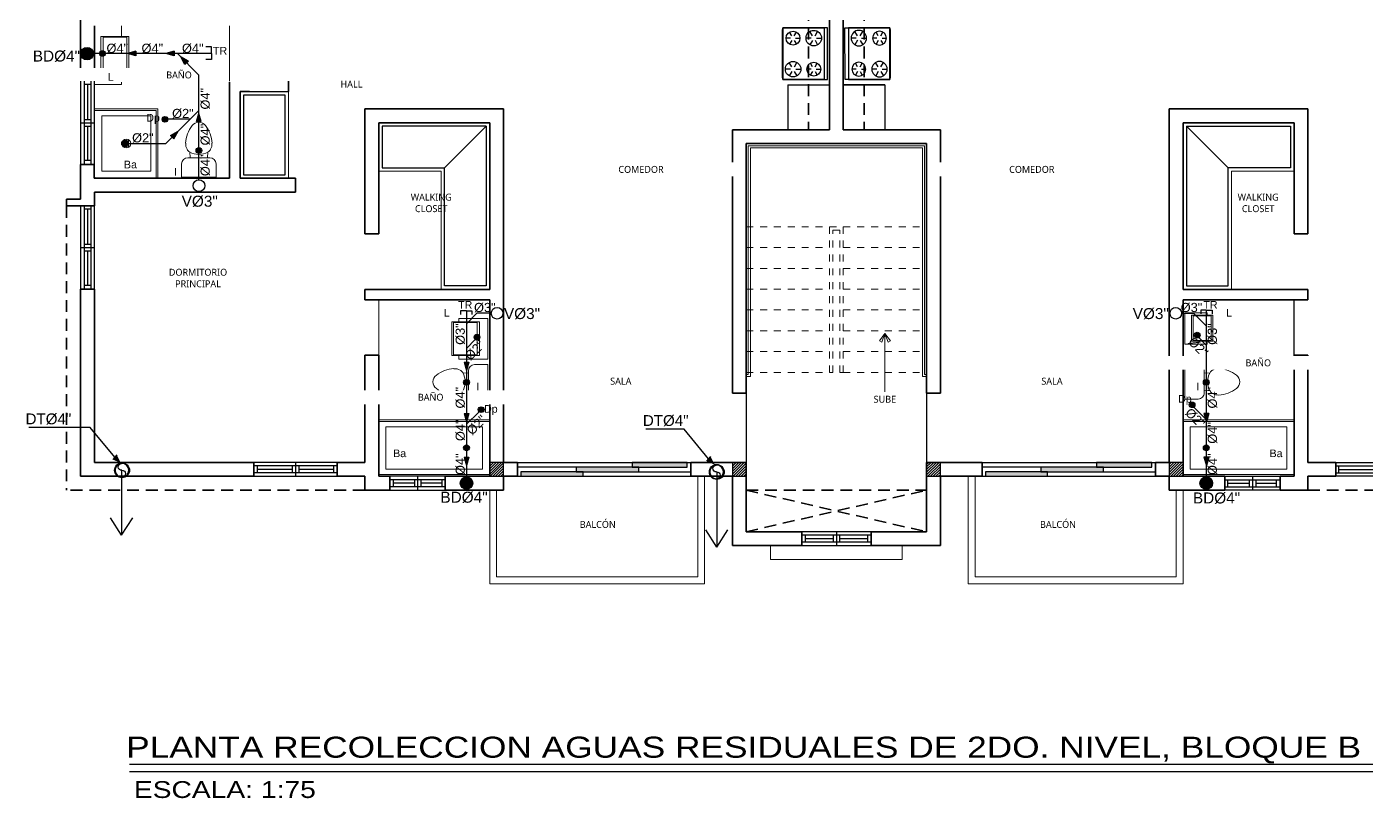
# Model space of a CAD drawing. Header units: feet. Extents: x 1019 to 2236, y -546 to 122.
# Drawn here: x 1085.27 to 1104.59, y -6.04 to 5.09 of the extents above; entities that cross this region are included whole.
import ezdxf

# ---------------------------------------------------------------- set-up
doc = ezdxf.new("R2010")
doc.units = ezdxf.units.FT
doc.header["$LTSCALE"] = 0.05
doc.header["$MEASUREMENT"] = 0
doc.linetypes.add('DASHED2', pattern=[0.375, 0.25, -0.125])
doc.linetypes.add('HIDDEN', pattern=[9.525, 6.35, -3.175])
for name, color, linetype, lineweight in [('A-WALL', 7, 'Continuous', 25), ('closet', 8, 'Continuous', 5), ('COCINA', 8, 'Continuous', 25), ('escalera', 8, 'DASHED2', 0), ('FURN', 8, 'Continuous', 9), ('I-FURN', 8, 'Continuous', 0), ('P-SANR-FIXT', 8, 'Continuous', 9)]:
    doc.layers.add(name, color=color, linetype=linetype, lineweight=lineweight)
for name, color, linetype in [('AGUASNEGRAS', 4, 'Continuous'), ('ANNDTTEXT', 2, 'Continuous'), ('columna', 9, 'Continuous'), ('MB3', 8, 'Continuous'), ('MUEBLES', 8, 'Continuous'), ('MUROS', 7, 'Continuous'), ('PERT-VENT', 8, 'Continuous'), ('PISO', 8, 'Continuous'), ('TEXTO', 2, 'Continuous'), ('textos', 7, 'Continuous'), ('TEXXT', 2, 'Continuous'), ('TXT', 2, 'Continuous')]:
    doc.layers.add(name, color=color, linetype=linetype)
doc.styles.add('ads', font='trebuc.ttf', dxfattribs={"height": 0.14})
doc.styles.add('DAMIAN', font='arial.ttf', dxfattribs={"height": 0.12})

# ---------------------------------------------------------------- blocks, each defined once
blk = doc.blocks.new('bath_sink_6127 - bath_sink_6127-542651-Nivel 1')
at = {"layer": 'I-FURN'}
for p, q in [((0.293, 0.244), (0.293, 0.4)), ((0.395, 0.244), (-0.005, 0.244)), ((-0.005, 0.244), (-0.005, -0.245)), ((0.025, -0.234), (0.025, 0.233)), ((0.025, 0.233), (0.369, 0.233)), ((0.369, 0.233), (0.369, -0.234)), ((0.395, -0.245), (0.395, 0.244)), ((-0.005, -0.245), (0.395, -0.245)), ((0.369, -0.234), (0.025, -0.234)), ((0.293, -0.448), (0.293, -0.245)), ((-0.1, -0.448), (0.293, -0.448))]:
    blk.add_line(p, q, dxfattribs=at)
blk = doc.blocks.new('Toilet_-_Tank_-_3D_4840 - 17_ High_ Seat Not Visible-536545-Nivel 1')
at = {"layer": 'P-SANR-FIXT'}
for p, q in [((0.248, 0.489), (-0.248, 0.489)), ((-0.248, 0.489), (-0.248, 0.298)), ((0.248, 0.298), (0.248, 0.489)), ((-0.159, 0.21), (-0.123, 0.21)), ((-0.123, 0.21), (-0.132, 0.127)), ((-0.123, 0.21), (0.123, 0.21)), ((0.132, 0.127), (0.123, 0.21)), ((0.123, 0.21), (0.159, 0.21))]:
    blk.add_line(p, q, dxfattribs=at)
for centre, radius, start, end in [((-0.159, 0.298), 0.0889, 180, 270), ((0.159, 0.298), 0.0889, 270, 360), ((-0.023, 0.008), 0.167, 151.0596, 182.709), ((-0.083, 0.041), 0.0995, 119.8981, 151.0596), ((0, -0.104), 0.266, 90.1019, 119.8981), ((0, -0.104), 0.266, 60.1019, 89.8981), ((0.083, 0.041), 0.0995, 28.9404, 60.1019), ((0.023, 0.008), 0.167, 357.291, 28.9404), ((0.25, 0.021), 0.441, 182.709, 218.5058), ((-0.25, 0.021), 0.441, 321.4942, 357.291), ((0.011, -0.169), 0.136, 218.5058, 265.219), ((-0.011, -0.169), 0.136, 274.781, 321.4942)]:
    blk.add_arc(centre, radius, start, end, dxfattribs=at)
blk = doc.blocks.new('Shower_Stall_9385 - 1-684532-Nivel 1')
at = {"layer": 'P-SANR-FIXT'}
for p, q in [((-0.576, 0.533), (0.424, 0.533)), ((-0.576, -0.381), (-0.576, 0.533)), ((0.424, 0.508), (-0.551, 0.508)), ((-0.551, -0.381), (-0.551, 0.508)), ((-0.475, -0.279), (-0.475, 0.432)), ((-0.475, 0.432), (0.322, 0.432)), ((0.322, 0.432), (0.322, -0.279)), ((-0.121, 0.108), (-0.032, 0.108)), ((-0.032, 0.099), (-0.121, 0.099)), ((-0.121, 0.081), (-0.032, 0.081)), ((-0.032, 0.072), (-0.121, 0.072)), ((-0.121, 0.053), (-0.032, 0.053)), ((-0.032, 0.044), (-0.121, 0.044)), ((-0.576, -0.381), (-0.551, -0.381)), ((-0.551, -0.381), (0.398, -0.381)), ((0.322, -0.279), (-0.475, -0.279))]:
    blk.add_line(p, q, dxfattribs=at)
for centre, radius, start, end in [((-0.076, 0.076), 0.0635, 360, 180), ((-0.076, 0.076), 0.0635, 0, 180), ((-0.076, 0.076), 0.0635, 180, 360), ((-0.076, 0.076), 0.0635, 180, 360), ((-0.121, 0.103), 0.00444, 90, 270), ((-0.121, 0.076), 0.00444, 90, 270), ((-0.121, 0.049), 0.00444, 90, 270), ((-0.032, 0.103), 0.00444, 270, 90), ((-0.032, 0.076), 0.00444, 270, 90), ((-0.032, 0.049), 0.00444, 270, 90), ((0.398, -0.356), 0.0254, 270, 360)]:
    blk.add_arc(centre, radius, start, end, dxfattribs=at)
blk = doc.blocks.new('bath_sink_6127 - bath_sink_6127-V2-Nivel 1')
at = {"layer": 'I-FURN'}
for p, q in [((0.293, 0.297), (-0.127, 0.297)), ((-0.127, 0.297), (-0.127, -0.29)), ((0.395, 0.244), (-0.005, 0.244)), ((-0.005, 0.244), (-0.005, -0.245)), ((0.025, -0.234), (0.025, 0.233)), ((0.025, 0.233), (0.369, 0.233)), ((0.293, 0.244), (0.293, 0.297)), ((0.369, 0.233), (0.369, -0.234)), ((0.395, -0.245), (0.395, 0.244)), ((0.293, -0.29), (-0.127, -0.29)), ((-0.005, -0.245), (0.395, -0.245)), ((0.369, -0.234), (0.025, -0.234)), ((0.293, -0.29), (0.293, -0.245))]:
    blk.add_line(p, q, dxfattribs=at)
blk = doc.blocks.new('A$C285A50AC')
at = {"layer": 'MUEBLES'}
for p, q in [((0.001, 0.69, -0.889), (0, 0.029, -0.889)), ((0.001, 0.69), (0.001, 0.639)), ((0.763, 0.688), (0.001, 0.69)), ((0.763, 0.688, -0.889), (0.001, 0.69, -0.889)), ((0.001, 0.639), (0.763, 0.637)), ((0.762, 0.028, -0.889), (0.763, 0.688, -0.889)), ((0.763, 0.637), (0.763, 0.688)), ((0, 0.029, -0.889), (0.762, 0.028, -0.889))]:
    blk.add_line(p, q, dxfattribs=at)
at = {"layer": 'MUEBLES', "color": 8}
for p, q in [((0.153, 0.524, 0.003), (0.153, 0.6, 0.003)), ((0.12, 0.505, 0.003), (0.054, 0.543, 0.003)), ((0.12, 0.467, 0.003), (0.054, 0.429, 0.003)), ((0.153, 0.448, 0.003), (0.153, 0.372, 0.003)), ((0.186, 0.505, 0.003), (0.252, 0.543, 0.003)), ((0.186, 0.467, 0.003), (0.252, 0.429, 0.003)), ((0.577, 0.466, 0.003), (0.522, 0.435, 0.003)), ((0.577, 0.504, 0.003), (0.523, 0.536, 0.003)), ((0.61, 0.523, 0.003), (0.611, 0.587, 0.003)), ((0.61, 0.447, 0.003), (0.61, 0.384, 0.003)), ((0.643, 0.504, 0.003), (0.698, 0.536, 0.003)), ((0.643, 0.466, 0.003), (0.698, 0.434, 0.003)), ((0.12, 0.2, 0.003), (0.065, 0.232, 0.003)), ((0.153, 0.219, 0.003), (0.153, 0.283, 0.003)), ((0.186, 0.2, 0.003), (0.241, 0.232, 0.003)), ((0.577, 0.2, 0.003), (0.511, 0.238, 0.003)), ((0.61, 0.219, 0.003), (0.61, 0.295, 0.003)), ((0.643, 0.199, 0.003), (0.709, 0.237, 0.003)), ((0.12, 0.162, 0.003), (0.065, 0.131, 0.003)), ((0.153, 0.143, 0.003), (0.152, 0.08, 0.003)), ((0.186, 0.162, 0.003), (0.241, 0.13, 0.003)), ((0.577, 0.162, 0.003), (0.511, 0.124, 0.003)), ((0.61, 0.142, 0.003), (0.61, 0.066, 0.003)), ((0.643, 0.161, 0.003), (0.709, 0.123, 0.003))]:
    blk.add_line(p, q, dxfattribs=at)
at = {"layer": 'MUEBLES', "extrusion": (-0.001805, -0.999998, 0)}
for p, q in [((0.063, 0.027, -0.622), (0.698, 0.025, -0.622)), ((0.063, 0.027, -0.102), (0.698, 0.025, -0.102))]:
    blk.add_line(p, q, dxfattribs=at)
at = {"layer": 'MUEBLES'}
for centre, radius in [((0.153, 0.486, 0.003), 0.114), ((0.61, 0.485, 0.003), 0.102), ((0.153, 0.181, 0.003), 0.102), ((0.61, 0.181, 0.003), 0.114)]:
    blk.add_circle(centre, radius, dxfattribs=at)
at = {"layer": 'MUEBLES', "color": 8, "extrusion": (-0.001805, -0.999998, 0)}
for centre in [(0.089, -0.038, -0.027), (0.216, -0.038, -0.027), (0.381, -0.038, -0.027), (0.546, -0.038, -0.027), (0.673, -0.038, -0.027)]:
    blk.add_circle(centre, 0.0254, dxfattribs=at)
at = {"layer": 'MUEBLES'}
for points in [[(0, 0.029), (0.001, 0.639), (0.763, 0.637), (0.762, 0.028)], [(0.001, 0.69, 0.254), (0.001, 0.639, 0.254), (0.763, 0.637, 0.254), (0.763, 0.688, 0.254)]]:
    blk.add_3dface(points, dxfattribs=at)
at = {"layer": 'MUEBLES', "color": 8}
for points in [[(0.025, 0.027, -0.076), (0.025, 0.027, -0.533), (0.737, 0.025, -0.533), (0.737, 0.025, -0.076)], [(0.025, 0.027, -0.597), (0.025, 0.027, -0.851), (0.737, 0.025, -0.851), (0.737, 0.025, -0.597)]]:
    blk.add_3dface(points, dxfattribs=at)
blk = doc.blocks.new('A$C074D4DC8')
at = {"layer": 'FURN'}
blk.add_line((0.042, 0.342), (0.042, -0.198), dxfattribs=at)
for points in [[(0.042, 0.342), (-0.008, 0.274), (0.012, 0.262), (0.042, 0.342)], [(0.042, 0.342), (0.092, 0.274), (0.072, 0.262), (0.042, 0.342)]]:
    blk.add_lwpolyline(points, dxfattribs=at)
blk = doc.blocks.new('A$C45091238')
for points in [[(1.653, 0.133), (2.45, 0.133), (2.45, 0.2), (1.653, 0.2)], [(0.05, 0), (0.946, 0), (0.946, 0.067), (0.05, 0.067)], [(0.846, 0.067), (1.753, 0.067), (1.753, 0.133), (0.846, 0.133)]]:
    blk.add_hatch(color=256).paths.add_polyline_path(points)
at = {"layer": 'PERT-VENT', "extrusion": (-6.28888e-16, -1.94037e-15, -1)}
for points in [[(-1.653, 0.133), (-2.45, 0.133), (-2.45, 0.2), (-1.653, 0.2)], [(-0.05, 0), (-0.946, 0), (-0.946, 0.067), (-0.05, 0.067)], [(-0.846, 0.067), (-1.753, 0.067), (-1.753, 0.133), (-0.846, 0.133)]]:
    blk.add_lwpolyline(points, close=True, dxfattribs=at)
at = {"layer": 'PISO'}
for p, q in [((0, 0.2), (2.5, 0.2)), ((0, 0), (2.5, 0))]:
    blk.add_line(p, q, dxfattribs=at)
at = {"layer": 'PISO', "extrusion": (-6.28888e-16, -1.94037e-15, -1)}
for p, q in [((0.896, 0.133), (0, 0.133)), ((1.753, 0.067), (2.5, 0.067))]:
    blk.add_line(p, q, dxfattribs=at)
blk = doc.blocks.new('A$C74E0362C')
at = {"layer": 'PERT-VENT', "extrusion": (-2.36783e-12, 8.94772e-16, -1)}
for p, q in [((1, 0.2), (0, 0.2)), ((0.5, 0.2), (0.5, 0)), ((1, 0.15), (0, 0.15)), ((1, 0.05), (0, 0.05)), ((0.054, 0.05), (0.054, 0.15)), ((0.453, 0.1), (0.054, 0.1)), ((0.453, 0.15), (0.453, 0.05)), ((0.547, 0.15), (0.547, 0.05)), ((0.953, 0.1), (0.547, 0.1)), ((0.953, 0.05), (0.953, 0.15)), ((0, 0), (1, 0))]:
    blk.add_line(p, q, dxfattribs=at)
blk = doc.blocks.new('A$C18ED6237')
at = {"layer": 'PERT-VENT', "extrusion": (-2.36783e-12, 8.94772e-16, -1)}
for p, q in [((1.2, 0.2), (0, 0.2)), ((0.6, 0.2), (0.6, 0)), ((1.2, 0.15), (0, 0.15)), ((1.2, 0.05), (0, 0.05)), ((0.054, 0.05), (0.054, 0.15)), ((0.553, 0.1), (0.054, 0.1)), ((0.553, 0.15), (0.553, 0.05)), ((0.647, 0.15), (0.647, 0.05)), ((1.153, 0.1), (0.647, 0.1)), ((0, 0), (1.2, 0))]:
    blk.add_line(p, q, dxfattribs=at)
at = {"layer": 'PERT-VENT'}
blk.add_line((1.153, 0.05), (1.153, 0.15), dxfattribs=at)
blk = doc.blocks.new('A$C206B62E9')
at = {"color": 2}
blk.add_circle((0.125, 0.125), 0.125, dxfattribs=at)
for centre, start, end in [((0.063, 0.129), 356.4536, 176.4536), ((0.187, 0.121), 176.4536, 356.4536)]:
    blk.add_arc(centre, 0.0625, start, end, dxfattribs=at)
blk = doc.blocks.new('A$C012446DC')
at = {"layer": 'PISO'}
h = blk.add_hatch(dxfattribs=at)
h.set_pattern_fill('ANSI31', color=256, scale=0.008571, angle=180)
h.set_pattern_definition([(225, (206536.064322, 1154820.960068), (0.0192434059784, -0.0192434059784), [])])
h.paths.add_polyline_path([(0, 0), (0.2, 0), (0.2, 0.2), (0, 0.2)])
at = {"layer": 'columna'}
blk.add_lwpolyline([(0.2, 0.2), (0, 0.2), (0, 0), (0.2, 0)], close=True, dxfattribs=at)
blk = doc.blocks.new('A$C791B5281')
at = {"layer": 'MUROS', "lineweight": 35}
blk.add_line((4.9, 10.3, 1.239), (5.1, 10.3, 1.239), dxfattribs=at)
for p in [(1.5, 10.1, 1.239), (4.9, 10.1, 1.239), (8.3, 10.1, 1.239), (0, 0, 1.239), (3.5, 0, 1.239), (6.3, 0, 1.239), (9.8, 0, 1.239)]:
    blk.add_blockref('A$C012446DC', p)

msp = doc.modelspace()

# ---------------------------------------------------------------- hatches: boundary and pattern name
at = {"layer": 'AGUASNEGRAS', "ltscale": 3}
h = msp.add_hatch(color=256, dxfattribs=at)
h.dxf.hatch_style = 1
edge = h.paths.add_edge_path()
edge.add_arc((1086.141, 4.701), 0.091, 0, 360)
h = msp.add_hatch(color=256, dxfattribs=at)
h.dxf.hatch_style = 1
edge = h.paths.add_edge_path()
edge.add_arc((1086.363, 4.704), 0.0413, 180, 540, ccw=False)
at = {"layer": 'AGUASNEGRAS'}
for points in [[(1086.843, 4.669), (1086.724, 4.704), (1086.843, 4.738)], [(1087.396, 4.669), (1087.276, 4.704), (1087.396, 4.738)], [(1087.719, 3.721), (1087.753, 3.84), (1087.788, 3.721)], [(1087.344, 3.52), (1087.453, 3.581), (1087.392, 3.471)], [(1091.645, 0.252), (1091.611, 0.132), (1091.576, 0.252)], [(1091.645, -0.49), (1091.611, -0.61), (1091.576, -0.49)], [(1102.247, -0.49), (1102.281, -0.61), (1102.316, -0.49)], [(1091.645, -1.119), (1091.611, -1.239), (1091.576, -1.119)], [(1102.247, -1.119), (1102.281, -1.239), (1102.316, -1.119)]]:
    msp.add_hatch(color=256, dxfattribs=at).paths.add_polyline_path(points)
at = {"layer": 'AGUASNEGRAS', "ltscale": 3}
h = msp.add_hatch(color=256, dxfattribs=at)
h.dxf.hatch_style = 1
edge = h.paths.add_edge_path()
edge.add_arc((1087.264, 3.754), 0.0413, 180, 540, ccw=False)
h = msp.add_hatch(color=256, dxfattribs=at)
h.dxf.hatch_style = 1
edge = h.paths.add_edge_path()
edge.add_arc((1086.682, 3.404), 0.0413, 180, 540, ccw=False)
h = msp.add_hatch(color=256, dxfattribs=at)
h.dxf.hatch_style = 1
edge = h.paths.add_edge_path()
edge.add_arc((1087.753, 3.304), 0.0413, 180, 540, ccw=False)
h = msp.add_hatch(color=256, dxfattribs=at)
h.dxf.hatch_style = 1
edge = h.paths.add_edge_path()
edge.add_arc((1091.763, 0.61), 0.0413, 0, 360)
h = msp.add_hatch(color=256, dxfattribs=at)
h.dxf.hatch_style = 1
edge = h.paths.add_edge_path()
edge.add_arc((1102.149, 0.64), 0.0413, 180, 540, ccw=False)
h = msp.add_hatch(color=256, dxfattribs=at)
h.dxf.hatch_style = 1
edge = h.paths.add_edge_path()
edge.add_arc((1102.28, -0.04), 0.0413, 180, 540, ccw=False)
h = msp.add_hatch(color=256, dxfattribs=at)
h.dxf.hatch_style = 1
edge = h.paths.add_edge_path()
edge.add_arc((1102.28, -0.04), 0.0413, 180, 540, ccw=False)
h = msp.add_hatch(color=256, dxfattribs=at)
h.dxf.hatch_style = 1
edge = h.paths.add_edge_path()
edge.add_arc((1102.076, -0.364), 0.0413, 0, 360)
h = msp.add_hatch(color=256, dxfattribs=at)
h.dxf.hatch_style = 1
edge = h.paths.add_edge_path()
edge.add_arc((1091.612, -0.984), 0.0413, 180, 540, ccw=False)
h = msp.add_hatch(color=256, dxfattribs=at)
h.dxf.hatch_style = 1
edge = h.paths.add_edge_path()
edge.add_arc((1102.28, -0.984), 0.0413, 0, 360)
h = msp.add_hatch(color=256, dxfattribs=at)
h.dxf.hatch_style = 1
edge = h.paths.add_edge_path()
edge.add_arc((1091.612, -1.494), 0.091, 0, 360)
h = msp.add_hatch(color=256, dxfattribs=at)
h.dxf.hatch_style = 1
edge = h.paths.add_edge_path()
edge.add_arc((1102.28, -1.494), 0.091, 180, 540, ccw=False)
at = {"layer": 'TEXTO'}
for points in [[(1086.629, -1.205), (1086.511, -1.154), (1086.568, -1.088)], [(1086.629, -1.205), (1086.511, -1.154), (1086.568, -1.088)], [(1095.193, -1.229), (1095.075, -1.177), (1095.132, -1.112)], [(1095.193, -1.229), (1095.075, -1.177), (1095.132, -1.112)]]:
    msp.add_hatch(color=2, dxfattribs=at).paths.add_polyline_path(points)

# ---------------------------------------------------------------- linework, layer by layer
at = {"layer": 'A-WALL', "lineweight": 35, "extrusion": (-2.36783e-12, 8.94772e-16, -1)}
for p, q in [((1096.846, 3.604), (1096.846, 7.004)), ((1097.046, 3.604), (1097.046, 7.004)), ((1086.046, 5.904), (1086.046, 4.304)), ((1086.246, 4.304), (1086.246, 5.104)), ((1086.046, 4.304), (1086.246, 4.304)), ((1086.046, 4.304), (1086.246, 4.304)), ((1089.046, 4.304), (1088.196, 4.304)), ((1088.196, 4.304), (1088.196, 2.904)), ((1089.046, 4.154), (1088.346, 4.154)), ((1088.346, 2.904), (1088.346, 4.154)), ((1092.146, 3.904), (1090.146, 3.904)), ((1090.146, 3.904), (1090.146, 2.103)), ((1092.146, -1.196), (1092.146, 3.904)), ((1090.346, 3.704), (1091.946, 3.704)), ((1090.346, 2.103), (1090.346, 3.704)), ((1091.946, 3.704), (1091.946, 1.3)), ((1095.446, 3.604), (1095.446, -0.196)), ((1095.446, 3.604), (1096.846, 3.604)), ((1097.046, 3.604), (1098.446, 3.604)), ((1098.446, 3.604), (1098.446, -0.196)), ((1095.646, -0.196), (1095.646, 3.404)), ((1095.646, 3.404), (1098.246, 3.404)), ((1098.246, -0.196), (1098.246, 3.404)), ((1086.246, 3.104), (1086.046, 3.104)), ((1086.046, 2.604), (1086.046, 3.104)), ((1086.245, 2.904), (1086.245, 3.101)), ((1088.346, 2.904), (1088.346, 3.204)), ((1088.196, 2.904), (1086.245, 2.904)), ((1089.146, 2.904), (1088.346, 2.904)), ((1089.146, 2.704), (1089.146, 2.904)), ((1085.846, 2.504), (1085.846, 2.604)), ((1086.246, 2.704), (1089.146, 2.704)), ((1090.346, 2.103), (1090.146, 2.103)), ((1086.046, 1.304), (1086.046, -1.396)), ((1086.246, -1.196), (1086.246, 1.304)), ((1090.146, 1.3), (1090.146, 1.15)), ((1091.946, 1.3), (1090.146, 1.3)), ((1090.146, 1.15), (1091.946, 1.15)), ((1091.946, 1.15), (1091.946, -1.396)), ((1090.346, 0.35), (1090.146, 0.35)), ((1090.146, 0.35), (1090.146, -1.196)), ((1090.346, -1.396), (1090.346, 0.35)), ((1095.446, -0.196), (1095.646, -0.196)), ((1088.546, -1.196), (1086.246, -1.196)), ((1088.546, -1.396), (1088.546, -1.196)), ((1090.146, -1.196), (1089.746, -1.196)), ((1089.746, -1.196), (1089.746, -1.396)), ((1089.746, -1.196), (1089.746, -1.396)), ((1092.346, -1.196), (1092.146, -1.196)), ((1094.846, -1.196), (1094.846, -1.396)), ((1094.846, -1.196), (1094.846, -1.396)), ((1095.646, -1.196), (1094.846, -1.196)), ((1095.646, -2.196), (1095.646, -1.196)), ((1098.246, -2.196), (1098.246, -1.196)), ((1086.046, -1.396), (1088.546, -1.396)), ((1090.146, -1.396), (1089.746, -1.396)), ((1090.146, -1.396), (1090.146, -1.596)), ((1090.346, -1.396), (1090.506, -1.396)), ((1091.306, -1.396), (1091.946, -1.396)), ((1092.146, -1.596), (1092.146, -1.396)), ((1092.346, -1.396), (1092.146, -1.396)), ((1094.846, -1.396), (1095.446, -1.396)), ((1095.446, -2.396), (1095.446, -1.396)), ((1098.446, -2.396), (1098.446, -1.396)), ((1090.146, -1.596), (1090.506, -1.596)), ((1091.306, -1.596), (1092.146, -1.596)), ((1095.646, -2.196), (1096.446, -2.196)), ((1096.446, -2.196), (1096.446, -2.396)), ((1098.246, -2.196), (1097.446, -2.196)), ((1097.446, -2.196), (1097.446, -2.396)), ((1095.446, -2.396), (1096.446, -2.396)), ((1098.446, -2.396), (1097.446, -2.396))]:
    msp.add_line(p, q, dxfattribs=at)
at = {"layer": 'A-WALL', "lineweight": 35, "extrusion": (-2.36659e-12, 8.94772e-16, -1)}
for p, q in [((1101.746, -1.196), (1101.746, 3.904)), ((1101.746, 3.904), (1103.746, 3.904)), ((1103.746, 3.904), (1103.746, 2.103)), ((1101.946, 3.704), (1101.946, 1.3)), ((1103.546, 3.704), (1101.946, 3.704)), ((1103.546, 2.103), (1103.546, 3.704)), ((1103.546, 2.103), (1103.746, 2.103)), ((1101.946, 1.3), (1103.746, 1.3)), ((1103.746, 1.3), (1103.746, 1.15)), ((1101.946, 1.15), (1101.946, -1.396)), ((1103.746, 1.15), (1101.946, 1.15)), ((1103.546, -1.396), (1103.546, 0.35)), ((1103.546, 0.35), (1103.746, 0.35)), ((1103.746, 0.35), (1103.746, -1.196)), ((1098.246, -1.196), (1099.046, -1.196)), ((1099.046, -1.196), (1099.046, -1.396)), ((1099.046, -1.196), (1099.046, -1.396)), ((1101.546, -1.196), (1101.746, -1.196)), ((1103.746, -1.196), (1104.146, -1.196)), ((1104.146, -1.196), (1104.146, -1.396)), ((1104.146, -1.196), (1104.146, -1.396)), ((1099.046, -1.396), (1098.446, -1.396)), ((1101.546, -1.396), (1101.746, -1.396)), ((1101.746, -1.596), (1101.746, -1.396)), ((1102.546, -1.396), (1101.946, -1.396)), ((1103.546, -1.396), (1103.346, -1.396)), ((1103.746, -1.396), (1103.746, -1.596)), ((1103.746, -1.396), (1104.146, -1.396)), ((1102.546, -1.596), (1101.746, -1.596)), ((1103.746, -1.596), (1103.346, -1.596))]:
    msp.add_line(p, q, dxfattribs=at)
at = {"layer": 'A-WALL', "lineweight": 35}
for p, q in [((1085.846, 2.604), (1086.046, 2.604)), ((1086.246, 2.504), (1086.246, 2.704)), ((1085.846, 2.504), (1086.246, 2.504)), ((1086.046, 2.504), (1086.246, 2.504)), ((1098.446, -0.196), (1098.246, -0.196)), ((1092.346, -1.196), (1092.346, -1.396)), ((1101.546, -1.196), (1101.546, -1.396)), ((1090.506, -1.396), (1090.506, -1.596)), ((1091.306, -1.396), (1091.306, -1.596)), ((1102.546, -1.396), (1102.546, -1.596)), ((1103.346, -1.396), (1103.346, -1.596))]:
    msp.add_line(p, q, dxfattribs=at)
at = {"layer": 'AGUASNEGRAS', "ltscale": 3}
for p, q in [((1087.936, 4.704), (1086.05, 4.704)), ((1087.276, 3.404), (1087.753, 3.881)), ((1087.626, 3.754), (1087.306, 3.754)), ((1086.686, 3.404), (1087.276, 3.404)), ((1091.612, 0.806), (1091.761, 0.956)), ((1091.97, 0.956), (1091.761, 0.956)), ((1101.922, 0.956), (1102.098, 0.956)), ((1102.28, 0.774), (1102.098, 0.956)), ((1102.28, 0.498), (1102.172, 0.606)), ((1091.612, 0.448), (1091.739, 0.576)), ((1091.612, -0.645), (1091.788, -0.468)), ((1102.276, -0.575), (1102.099, -0.398))]:
    msp.add_line(p, q, dxfattribs=at)
at = {"layer": 'AGUASNEGRAS', "elevation": 0}
for points in [[(1086.843, 4.738), (1086.843, 4.669), (1086.724, 4.704)], [(1086.843, 4.738), (1086.724, 4.704)], [(1087.396, 4.738), (1087.396, 4.669), (1087.276, 4.704)], [(1087.396, 4.738), (1087.276, 4.704)], [(1087.392, 3.471), (1087.344, 3.52), (1087.453, 3.581)], [(1087.392, 3.471), (1087.453, 3.581)]]:
    msp.add_lwpolyline(points, dxfattribs=at)
at = {"layer": 'AGUASNEGRAS'}
for points in [[(1087.601, 4.594), (1087.492, 4.654)], [(1087.788, 3.721), (1087.719, 3.721), (1087.753, 3.84)], [(1087.788, 3.721), (1087.753, 3.84)], [(1091.576, 0.252), (1091.645, 0.252), (1091.611, 0.132)], [(1091.576, 0.252), (1091.611, 0.132)], [(1091.576, -0.49), (1091.645, -0.49), (1091.611, -0.61)], [(1091.576, -0.49), (1091.611, -0.61)], [(1102.316, -0.49), (1102.247, -0.49), (1102.281, -0.61)], [(1102.316, -0.49), (1102.281, -0.61)], [(1091.576, -1.119), (1091.645, -1.119), (1091.611, -1.239)], [(1091.576, -1.119), (1091.611, -1.239)], [(1102.316, -1.119), (1102.247, -1.119), (1102.281, -1.239)], [(1102.316, -1.119), (1102.281, -1.239)]]:
    msp.add_lwpolyline(points, dxfattribs=at)
at = {"layer": 'AGUASNEGRAS', "ltscale": 3}
for points in [[(1087.936, 4.704), (1087.936, 4.801), (1087.855, 4.801)], [(1087.936, 4.704), (1087.936, 4.616), (1087.855, 4.616)], [(1091.612, 0.993), (1091.526, 0.993), (1091.526, 0.939)], [(1091.612, 0.993), (1091.69, 0.993), (1091.691, 0.939)], [(1102.28, 1), (1102.202, 1), (1102.202, 0.946)], [(1102.28, 1), (1102.366, 1), (1102.366, 0.946)]]:
    msp.add_lwpolyline(points, dxfattribs=at)
for centre, radius in [((1086.141, 4.701), 0.091), ((1086.363, 4.704), 0.0413), ((1086.363, 4.704), 0.0413), ((1087.264, 3.754), 0.0413), ((1087.264, 3.754), 0.0413), ((1086.682, 3.404), 0.0413), ((1086.682, 3.404), 0.0413), ((1087.753, 3.304), 0.0413), ((1087.753, 3.304), 0.0413), ((1087.753, 2.797), 0.0851), ((1092.053, 0.956), 0.0837), ((1101.839, 0.956), 0.0837), ((1091.763, 0.61), 0.0413), ((1102.149, 0.64), 0.0413), ((1102.28, -0.04), 0.0413), ((1102.28, -0.04), 0.0413), ((1102.076, -0.364), 0.0413), ((1102.076, -0.364), 0.0413), ((1091.612, -0.984), 0.0413), ((1091.612, -0.984), 0.0413), ((1102.28, -0.984), 0.0413), ((1102.28, -0.984), 0.0413), ((1091.612, -1.494), 0.091), ((1102.28, -1.494), 0.091)]:
    msp.add_circle(centre, radius, dxfattribs=at)
at = {"layer": 'ANNDTTEXT', "ltscale": 0.5}
for centre in [(1086.645, -1.308), (1086.645, -1.308), (1095.221, -1.332), (1095.221, -1.332)]:
    msp.add_circle(centre, 0.107, dxfattribs=at)
at = {"layer": 'closet'}
for p, q in [((1095.676, 3.374), (1098.216, 3.374)), ((1095.706, 0.044), (1095.706, 3.344)), ((1095.706, 3.344), (1098.186, 3.344)), ((1098.186, 0.044), (1098.186, 3.344)), ((1098.216, 0.074), (1098.216, 3.374)), ((1090.346, 0.35), (1090.346, 1.15)), ((1095.676, 0.074), (1095.646, 0.074)), ((1095.706, 0.044), (1095.646, 0.044)), ((1098.186, 0.044), (1098.246, 0.044)), ((1098.216, 0.074), (1098.246, 0.074))]:
    msp.add_line(p, q, dxfattribs=at)
at = {"layer": 'closet', "extrusion": (-2.36783e-12, 8.94772e-16, -1)}
for p, q in [((1090.346, 3.004), (1091.246, 3.004)), ((1091.246, 3.004), (1091.246, 1.3))]:
    msp.add_line(p, q, dxfattribs=at)
at = {"layer": 'closet', "extrusion": (-2.36659e-12, 8.94772e-16, -1)}
for p, q in [((1102.646, 3.004), (1102.646, 1.3)), ((1103.546, 3.004), (1102.646, 3.004))]:
    msp.add_line(p, q, dxfattribs=at)
at = {"layer": 'closet', "extrusion": (2.36783e-12, 8.94772e-16, -1)}
for p, q in [((1102.646, 3.004), (1102.646, 1.3)), ((1103.546, 3.004), (1102.646, 3.004))]:
    msp.add_line(p, q, dxfattribs=at)
at = {"layer": 'COCINA', "extrusion": (-2.36783e-12, 8.94772e-16, -1)}
for q in [(1096.846, 4.252), (1096.246, 3.604)]:
    msp.add_line((1096.246, 4.252), q, dxfattribs=at)
at = {"layer": 'COCINA', "extrusion": (-2.36659e-12, 8.94772e-16, -1)}
for p, q in [((1097.646, 4.252), (1097.043, 4.252)), ((1097.045, 4.253), (1097.645, 4.252)), ((1097.646, 4.252), (1097.646, 3.604))]:
    msp.add_line(p, q, dxfattribs=at)
at = {"layer": 'escalera'}
for p, q in [((1095.646, 2.204), (1096.846, 2.204)), ((1096.846, 0.104), (1096.846, 2.204)), ((1096.846, 2.204), (1097.046, 2.204)), ((1096.896, 0.104), (1096.896, 2.154)), ((1096.896, 2.154), (1096.996, 2.154)), ((1096.996, 0.104), (1096.996, 2.154)), ((1097.046, 2.204), (1098.246, 2.204)), ((1097.046, 0.104), (1097.046, 2.204)), ((1095.646, 1.904), (1096.846, 1.904)), ((1097.046, 1.904), (1098.246, 1.904)), ((1095.646, 1.604), (1096.846, 1.604)), ((1097.046, 1.604), (1098.246, 1.604)), ((1095.646, 1.304), (1096.846, 1.304)), ((1097.046, 1.304), (1098.246, 1.304)), ((1095.646, 1.004), (1096.846, 1.004)), ((1097.046, 1.004), (1098.246, 1.004)), ((1095.646, 0.704), (1096.846, 0.704)), ((1097.046, 0.704), (1098.246, 0.704)), ((1095.646, 0.404), (1096.846, 0.404)), ((1097.046, 0.404), (1098.246, 0.404)), ((1095.646, 0.104), (1096.846, 0.104)), ((1096.846, 0.104), (1096.896, 0.104)), ((1096.996, 0.104), (1097.046, 0.104)), ((1097.046, 0.104), (1098.246, 0.104))]:
    msp.add_line(p, q, dxfattribs=at)
at = {"layer": 'MB3', "linetype": 'HIDDEN', "lineweight": 35, "ltscale": 0.54, "extrusion": (-2.36783e-12, 8.94772e-16, -1)}
msp.add_line((1096.546, 6.704), (1096.546, 3.604), dxfattribs=at)
at = {"layer": 'MB3', "linetype": 'HIDDEN', "lineweight": 35, "ltscale": 0.54, "extrusion": (-2.36659e-12, 8.94772e-16, -1)}
msp.add_line((1097.346, 6.704), (1097.346, 3.604), dxfattribs=at)
at = {"layer": 'MB3', "linetype": 'HIDDEN', "lineweight": 35, "ltscale": 0.54}
for p, q in [((1085.846, 2.504), (1085.846, -1.596)), ((1090.146, -1.596), (1085.846, -1.596)), ((1095.646, -1.596), (1098.246, -1.596)), ((1095.646, -2.196), (1098.246, -1.596)), ((1095.646, -1.596), (1098.246, -2.196)), ((1103.746, -1.596), (1108.046, -1.596))]:
    msp.add_line(p, q, dxfattribs=at)
at = {"layer": 'P-SANR-FIXT', "extrusion": (-2.36783e-12, 8.94772e-16, -1)}
for p, q in [((1090.346, -0.581), (1091.946, -0.581)), ((1091.946, -0.607), (1090.346, -0.607)), ((1090.448, -0.683), (1091.844, -0.683)), ((1091.844, -0.683), (1091.844, -1.294)), ((1091.946, -0.581), (1091.946, -0.607)), ((1091.946, -0.581), (1091.946, -0.607)), ((1091.946, -1.37), (1091.946, -0.607)), ((1103.444, -0.683), (1103.444, -1.294)), ((1103.546, -0.581), (1103.546, -0.607)), ((1103.546, -1.37), (1103.546, -0.607)), ((1091.844, -1.294), (1090.448, -1.294))]:
    msp.add_line(p, q, dxfattribs=at)
at = {"layer": 'P-SANR-FIXT', "extrusion": (2.36783e-12, 8.94772e-16, -1)}
for p, q in [((1090.346, -0.581), (1090.346, -0.607)), ((1090.346, -1.37), (1090.346, -0.607)), ((1090.448, -0.683), (1090.448, -1.294)), ((1103.546, -0.581), (1101.946, -0.581)), ((1101.946, -0.581), (1101.946, -0.607)), ((1101.946, -0.607), (1103.546, -0.607)), ((1101.946, -1.37), (1101.946, -0.607)), ((1103.444, -0.683), (1102.048, -0.683)), ((1102.048, -0.683), (1102.048, -1.294)), ((1102.048, -1.294), (1103.444, -1.294))]:
    msp.add_line(p, q, dxfattribs=at)
at = {"layer": 'P-SANR-FIXT', "extrusion": (-2.36783e-12, -8.94772e-16, -1)}
for p, q in [((1091.946, -1.37), (1090.346, -1.37)), ((1090.346, -1.396), (1091.946, -1.396)), ((1091.946, -1.396), (1091.946, -1.37)), ((1103.546, -1.396), (1103.546, -1.37))]:
    msp.add_line(p, q, dxfattribs=at)
at = {"layer": 'P-SANR-FIXT', "extrusion": (2.36783e-12, -8.94772e-16, -1)}
for p, q in [((1090.346, -1.396), (1090.346, -1.37)), ((1101.946, -1.37), (1103.546, -1.37)), ((1101.946, -1.396), (1101.946, -1.37)), ((1103.546, -1.396), (1101.946, -1.396))]:
    msp.add_line(p, q, dxfattribs=at)
at = {"layer": 'P-SANR-FIXT'}
for p, q in [((1094.946, -1.396), (1094.946, -2.846)), ((1095.046, -1.396), (1095.046, -2.946)), ((1098.846, -1.396), (1098.846, -2.946)), ((1098.946, -1.396), (1098.946, -2.846)), ((1091.946, -1.596), (1091.946, -2.946)), ((1092.046, -1.596), (1092.046, -2.846)), ((1101.846, -1.596), (1101.846, -2.846)), ((1101.946, -1.596), (1101.946, -2.946)), ((1092.046, -2.846), (1094.946, -2.846)), ((1101.846, -2.846), (1098.946, -2.846)), ((1091.946, -2.946), (1095.046, -2.946)), ((1101.946, -2.946), (1098.846, -2.946))]:
    msp.add_line(p, q, dxfattribs=at)
msp.add_lwpolyline([(1095.996, -2.396), (1095.996, -2.596), (1097.896, -2.596), (1097.896, -2.396)], dxfattribs=at)
at = {"layer": 'P-SANR-FIXT', "extrusion": (-2.36783e-12, 8.94772e-16, -1)}
for centre in [(-1091.591, -0.961, 0), (-1091.629, -0.961, 0), (-1091.591, -0.989, 0), (-1091.591, -1.016, 0), (-1091.629, -0.989, 0), (-1091.629, -1.016, 0)]:
    msp.add_arc(centre, 0.00444, 270, 90, dxfattribs=at)
at = {"layer": 'P-SANR-FIXT', "extrusion": (2.36783e-12, 8.94772e-16, -1)}
for centre in [(-1102.263, -0.961, 0), (-1102.263, -0.961, 0), (-1102.301, -0.961, 0), (-1102.263, -0.989, 0), (-1102.263, -0.989, 0), (-1102.263, -1.016, 0), (-1102.263, -1.016, 0), (-1102.301, -0.989, 0), (-1102.301, -1.016, 0)]:
    msp.add_arc(centre, 0.00444, 90, 270, dxfattribs=at)
at = {"layer": 'PERT-VENT', "extrusion": (-2.36783e-12, 8.94772e-16, -1)}
for p, q in [((1091.306, -1.396), (1090.506, -1.396)), ((1091.306, -1.446), (1090.506, -1.446)), ((1090.56, -1.546), (1090.56, -1.446)), ((1090.86, -1.496), (1090.56, -1.496)), ((1090.86, -1.446), (1090.86, -1.546)), ((1090.906, -1.396), (1090.906, -1.596)), ((1090.953, -1.446), (1090.953, -1.546)), ((1091.26, -1.496), (1090.953, -1.496)), ((1091.306, -1.546), (1090.506, -1.546)), ((1090.506, -1.596), (1091.306, -1.596))]:
    msp.add_line(p, q, dxfattribs=at)
at = {"layer": 'PERT-VENT'}
for p, q in [((1091.26, -1.546), (1091.26, -1.446)), ((1102.593, -1.546), (1102.593, -1.446))]:
    msp.add_line(p, q, dxfattribs=at)
at = {"layer": 'PERT-VENT', "extrusion": (2.36783e-12, 8.94772e-16, -1)}
for p, q in [((1102.546, -1.396), (1103.346, -1.396)), ((1102.546, -1.446), (1103.346, -1.446)), ((1102.593, -1.496), (1102.899, -1.496)), ((1102.899, -1.446), (1102.899, -1.546)), ((1102.946, -1.396), (1102.946, -1.596)), ((1102.993, -1.446), (1102.993, -1.546)), ((1102.993, -1.496), (1103.292, -1.496)), ((1103.292, -1.546), (1103.292, -1.446)), ((1102.546, -1.546), (1103.346, -1.546)), ((1103.346, -1.596), (1102.546, -1.596))]:
    msp.add_line(p, q, dxfattribs=at)
at = {"layer": 'PISO'}
for p, q in [((1095.646, -0.196), (1095.646, -1.196)), ((1098.246, -0.196), (1098.246, -1.196))]:
    msp.add_line(p, q, dxfattribs=at)
for points in [[(1090.396, 3.054), (1091.296, 3.054), (1091.896, 3.654), (1090.396, 3.654)], [(1091.296, 3.054), (1091.896, 3.654), (1091.896, 1.35), (1091.296, 1.35)], [(1103.496, 3.054), (1102.596, 3.054), (1101.996, 3.654), (1103.496, 3.654)], [(1102.596, 3.054), (1101.996, 3.654), (1101.996, 1.35), (1102.596, 1.35)]]:
    msp.add_lwpolyline(points, close=True, dxfattribs=at)
at = {"layer": 'TEXTO', "color": 2}
for p, q in [((1086.186, -0.69), (1085.299, -0.69)), ((1086.54, -1.12), (1086.186, -0.69)), ((1086.54, -1.12), (1086.186, -0.69)), ((1094.75, -0.714), (1094.198, -0.714)), ((1094.75, -0.714), (1094.198, -0.714)), ((1095.103, -1.144), (1094.75, -0.714)), ((1086.568, -1.088), (1086.511, -1.154)), ((1086.568, -1.088), (1086.511, -1.154)), ((1095.132, -1.112), (1095.075, -1.177)), ((1095.132, -1.112), (1095.075, -1.177)), ((1086.639, -1.308), (1086.639, -2.244)), ((1095.221, -1.332), (1095.221, -2.42)), ((1086.639, -2.244), (1086.48, -1.995)), ((1086.639, -2.244), (1086.799, -1.995)), ((1095.221, -2.42), (1095.062, -2.17)), ((1095.221, -2.42), (1095.38, -2.17))]:
    msp.add_line(p, q, dxfattribs=at)
at = {"layer": 'TEXXT', "color": 4}
msp.add_line((1086.752, -5.546), (1107.209, -5.546), dxfattribs=at)
at = {"layer": 'TEXXT', "color": 3}
msp.add_line((1086.752, -5.655), (1105.774, -5.655), dxfattribs=at)

# ---------------------------------------------------------------- block references
at = {"extrusion": (-2.36783e-12, 8.94772e-16, -1), "xscale": -0.9800000000000215, "yscale": 0.9799999999999898, "zscale": 0.9799999999999965, "rotation": 89.89658188472907}
msp.add_blockref('A$C285A50AC', (-1096.143, 5.075, 0), dxfattribs=at)
at = {"extrusion": (-2.36659e-12, 8.94772e-16, -1), "xscale": 0.9799999999999661, "yscale": 0.9799999999999661, "zscale": 0.9799999999999661, "rotation": 270.1034181152693}
msp.add_blockref('A$C285A50AC', (-1097.746, 5.075, 0), dxfattribs=at)
for name, p in [('A$C18ED6237', (1088.546, -1.396)), ('A$C74E0362C', (1096.446, -2.396))]:
    msp.add_blockref(name, p)
at = {"xscale": -1}
msp.add_blockref('A$C18ED6237', (1105.346, -1.396), dxfattribs=at)
at = {"layer": 'FURN', "xscale": 1.5625, "yscale": 1.5625, "zscale": 1.5625}
msp.add_blockref('A$C074D4DC8', (1097.581, 0.13), dxfattribs=at)
at = {"layer": 'I-FURN', "extrusion": (-2.36783e-12, 8.94772e-16, -1), "xscale": -1}
msp.add_blockref('bath_sink_6127 - bath_sink_6127-542651-Nivel 1', (-1086.346, 4.704, 0), dxfattribs=at)
at = {"layer": 'I-FURN', "extrusion": (-2.36783e-12, 8.94772e-16, -1), "xscale": -1, "rotation": 180}
msp.add_blockref('bath_sink_6127 - bath_sink_6127-V2-Nivel 1', (-1091.793, 0.59, 0), dxfattribs=at)
at = {"layer": 'I-FURN', "extrusion": (-2.36659e-12, 8.94772e-16, -1), "xscale": 0.766135555857522, "yscale": 0.766135555857522, "zscale": 0.766135555857522, "rotation": 180}
msp.add_blockref('bath_sink_6127 - bath_sink_6127-V2-Nivel 1', (-1102.07, 0.74, 0), dxfattribs=at)
at = {"layer": 'P-SANR-FIXT', "extrusion": (-2.36783e-12, 8.94772e-16, -1), "xscale": -1}
for name, p, rotation in [('Shower_Stall_9385 - 1-684532-Nivel 1', (-1086.63, 3.328, 0), 90), ('Toilet_-_Tank_-_3D_4840 - 17_ High_ Seat Not Visible-536545-Nivel 1', (-1087.752, 3.41, 0), 180), ('Toilet_-_Tank_-_3D_4840 - 17_ High_ Seat Not Visible-536545-Nivel 1', (-1091.431, -0.033, 0), 90)]:
    msp.add_blockref(name, p, dxfattribs=dict(at, rotation=rotation))
at = {"layer": 'P-SANR-FIXT', "extrusion": (-2.36659e-12, 8.94772e-16, -1), "rotation": 269.9999999999968}
msp.add_blockref('Toilet_-_Tank_-_3D_4840 - 17_ High_ Seat Not Visible-536545-Nivel 1', (-1102.461, -0.033, 0), dxfattribs=at)
at = {"layer": 'PISO'}
for p in [(1092.346, -1.396), (1099.046, -1.396)]:
    msp.add_blockref('A$C45091238', p, dxfattribs=at)
at = {"layer": 'TEXTO', "color": 2, "xscale": -0.7874921249995168, "yscale": 0.7874921249995168, "zscale": 0.7874921249995168, "rotation": 269.9999999999803}
for p in [(1086.544, -1.407), (1086.544, -1.407), (1095.12, -1.43), (1095.12, -1.43)]:
    msp.add_blockref('A$C206B62E9', p, dxfattribs=at)

# ---------------------------------------------------------------- texts
at = {"layer": 'textos', "color": 7, "style": 'DAMIAN', "width": 1.2}
for s, height, p in [('PLANTA RECOLECCION AGUAS RESIDUALES DE 2DO. NIVEL, BLOQUE B  ', 0.30347, (1086.704, -5.455)), (' ESCALA: 1:75', 0.24277, (1086.702, -6.036))]:
    msp.add_text(s, height=height, dxfattribs=at).set_placement(p)
at = {"layer": 'TEXXT', "style": 'DAMIAN'}
for s, insert, char_height, width, attachment_point in [(' %%C4"', (1086.732, 4.845), 0.132, 3.4848, 3), (' %%C4"', (1087.237, 4.845), 0.132, 3.4848, 3), (' %%C4"', (1087.82, 4.845), 0.132, 3.4848, 3), (' TR', (1088.16, 4.799, -224.56), 0.11, 2.904, 3), (' %%C2"', (1087.678, 3.905), 0.132, 3.4848, 3), (' Dp', (1087.191, 3.832, 1.752), 0.11, 2.904, 3), (' %%C2"', (1087.101, 3.553), 0.132, 3.4848, 3), (' Ba', (1086.86, 3.157), 0.11, 2.904, 3), (' I', (1087.439, 3.052), 0.11, 2.904, 3), ('{\\fArial|b0|i0|c238|p34;V%%C}3{\\fArial|b0|i0|c238|p34;"}', (1088.026, 2.652), 0.1584, 4.18176, 3), (' L', (1091.37, 1.018), 0.11, 2.904, 3), (' TR', (1091.696, 1.133, -224.56), 0.11, 2.904, 3), (' %%C3"', (1092.032, 1.106), 0.132, 3.4848, 3), ('{\\fArial|b0|i0|c238|p34;V%%C}3{\\fArial|b0|i0|c238|p34;"}', (1092.673, 1.031), 0.1584, 4.18176, 3), ('{\\fArial|b0|i0|c238|p34;V%%C}3{\\fArial|b0|i0|c238|p34;"}', (1101.219, 1.031), 0.1584, 4.18176, 1), (' %%C3"', (1101.86, 1.106), 0.132, 3.4848, 1), (' TR', (1102.196, 1.133, -224.56), 0.11, 2.904, 1), (' L', (1102.522, 1.018), 0.11, 2.904, 1), (' I', (1102.096, -0.047), 0.11, 2.904, 1), (' Dp', (1101.831, -0.223, 1.752), 0.11, 2.904, 1), (' DT%%C4"', (1085.912, -0.651), 0.156, 3.7752, 9), (' DT%%C4"', (1094.814, -0.675), 0.156, 3.7752, 9), (' DT%%C4"', (1094.814, -0.675), 0.156, 3.7752, 9), (' Ba', (1090.742, -1.009), 0.11, 2.904, 3), (' Ba', (1103.15, -1.009), 0.11, 2.904, 1), (' BD%%C4"', (1091.917, -1.618), 0.1584, 4.18176, 3), (' BD%%C4"', (1102.026, -1.629), 0.1584, 4.18176, 1)]:
    msp.add_mtext(s, dxfattribs=dict(at, insert=insert, char_height=char_height, width=width, attachment_point=attachment_point))
at = {"layer": 'TEXXT', "char_height": 0.132, "width": 3.4848, "style": 'DAMIAN'}
for s, insert, attachment_point, rotation in [(' %%C4"', (1087.777, 3.689), 3, 90), (' %%C4"', (1087.777, 3.246), 3, 90), (' %%C3"', (1091.455, 0.812), 3, 90), (' %%C3"', (1102.438, 0.812), 9, 90), (' %%C2"', (1091.794, 0.579), 3, 45), (' %%C4"', (1102.438, -0.106), 9, 90), (' %%C2"', (1091.819, -0.498), 3, 45), (' %%C2"', (1102.022, -0.36), 1, 315), (' %%C4"', (1091.455, -0.576), 3, 90), (' %%C4"', (1102.438, -0.614), 9, 90), (' %%C4"', (1091.455, -1.065), 3, 90), (' %%C4"', (1102.438, -1.065), 9, 90)]:
    msp.add_mtext(s, dxfattribs=dict(at, insert=insert, attachment_point=attachment_point, rotation=rotation))
at = {"layer": 'TXT', "char_height": 0.1, "attachment_point": 2, "style": 'ads'}
for s, insert, width in [('WALKING\\PCLOSET', (1091.103, 2.682), 2.838), ('WALKING\\PCLOSET', (1103.028, 2.682), 2.838), ('SALA', (1093.837, 0.027), 2.838), ('SALA', (1100.055, 0.027), 2.838), ('SUBE', (1097.645, -0.234), 2.688), ('BALCÓN', (1093.505, -2.04), 2.838), ('BALCÓN', (1100.142, -2.04), 2.838)]:
    msp.add_mtext(s, dxfattribs=dict(at, insert=insert, width=width))

# ---------------------------------------------------------------- next in the draw order: texts
at = {"layer": 'TXT', "char_height": 0.1, "width": 2.838, "attachment_point": 2, "style": 'ads', "bg_fill": 2}
for s, insert in [('BAÑO', (1087.466, 4.444)), ('COMEDOR', (1094.128, 3.082)), ('COMEDOR', (1099.764, 3.082)), ('DORMITORIO \\PPRINCIPAL', (1087.74, 1.598)), ('BAÑO', (1103.03, 0.291)), ('BAÑO', (1091.095, -0.205))]:
    msp.add_mtext(s, dxfattribs=dict(at, insert=insert))

# ---------------------------------------------------------------- next in the draw order: hatches: boundary and pattern name
at = {"layer": 'AGUASNEGRAS'}
msp.add_hatch(color=256, dxfattribs=at).paths.add_polyline_path([(1087.552, 4.545), (1087.492, 4.654), (1087.601, 4.594)])
at = {"layer": 'AGUASNEGRAS', "ltscale": 3}
h = msp.add_hatch(color=256, dxfattribs=at)
h.dxf.hatch_style = 1
edge = h.paths.add_edge_path()
edge.add_arc((1091.612, -0.04), 0.0413, 0, 360)
h = msp.add_hatch(color=256, dxfattribs=at)
h.dxf.hatch_style = 1
edge = h.paths.add_edge_path()
edge.add_arc((1091.823, -0.434), 0.0413, 180, 540, ccw=False)

# ---------------------------------------------------------------- next in the draw order: linework, layer by layer
at = {"layer": 'A-WALL', "lineweight": 35}
msp.add_line((1086.046, 1.304), (1086.246, 1.304), dxfattribs=at)
at = {"layer": 'AGUASNEGRAS', "ltscale": 3}
for p, q in [((1087.442, 4.704), (1087.753, 4.393)), ((1087.753, 2.882), (1087.753, 4.393)), ((1091.612, 0.993), (1091.612, -1.585)), ((1102.28, 0.993), (1102.28, -1.585))]:
    msp.add_line(p, q, dxfattribs=at)
at = {"layer": 'AGUASNEGRAS'}
msp.add_lwpolyline([(1087.601, 4.594), (1087.552, 4.545), (1087.492, 4.654)], dxfattribs=at)
at = {"layer": 'AGUASNEGRAS', "ltscale": 3}
for centre in [(1091.612, -0.04), (1091.823, -0.434), (1091.823, -0.434)]:
    msp.add_circle(centre, 0.0413, dxfattribs=at)
at = {"layer": 'closet'}
for p, q in [((1088.196, 4.304), (1088.196, 5.104)), ((1095.676, 0.074), (1095.676, 3.374))]:
    msp.add_line(p, q, dxfattribs=at)
at = {"layer": 'PISO'}
msp.add_line((1103.546, 0.35), (1103.546, 1.15), dxfattribs=at)

# ---------------------------------------------------------------- next in the draw order: block references
msp.add_blockref('A$C791B5281', (1091.946, -1.396, -1.239))
at = {"rotation": 90}
for p in [(1086.246, 3.104), (1086.246, 1.304)]:
    msp.add_blockref('A$C18ED6237', p, dxfattribs=at)

# ---------------------------------------------------------------- next in the draw order: texts
at = {"layer": 'TEXXT', "attachment_point": 3, "style": 'DAMIAN'}
for s, insert, char_height, width in [(' BD%%C4"', (1086.039, 4.746), 0.1584, 4.18176), (' L', (1086.524, 4.421), 0.11, 2.904), (' I', (1091.796, -0.047), 0.11, 2.904), (' Dp', (1092.061, -0.368, 1.752), 0.11, 2.904)]:
    msp.add_mtext(s, dxfattribs=dict(at, insert=insert, char_height=char_height, width=width))
at = {"layer": 'TEXXT', "char_height": 0.132, "width": 3.4848, "style": 'DAMIAN'}
for s, insert, attachment_point, rotation in [(' %%C4"', (1087.777, 4.207), 3, 90), (' %%C2"', (1102.065, 0.663), 1, 315), (' %%C4"', (1091.455, -0.106), 3, 90)]:
    msp.add_mtext(s, dxfattribs=dict(at, insert=insert, attachment_point=attachment_point, rotation=rotation))
at = {"layer": 'TXT', "insert": (1089.953, 4.312), "char_height": 0.1, "width": 2.838, "attachment_point": 2, "style": 'ads', "bg_fill": 2}
msp.add_mtext('HALL', dxfattribs=at)

# ---------------------------------------------------------------- next in the draw order: linework, layer by layer
at = {"layer": 'A-WALL', "lineweight": 35}
msp.add_line((1089.046, 4.154), (1089.046, 4.304), dxfattribs=at)
at = {"layer": 'closet'}
msp.add_line((1089.046, 4.154), (1089.046, 2.904), dxfattribs=at)
at = {"layer": 'PISO'}
msp.add_lwpolyline([(1088.396, 2.954), (1088.996, 2.954), (1088.996, 4.104), (1088.396, 4.104)], close=True, dxfattribs=at)

doc.saveas('drawing.dxf')
